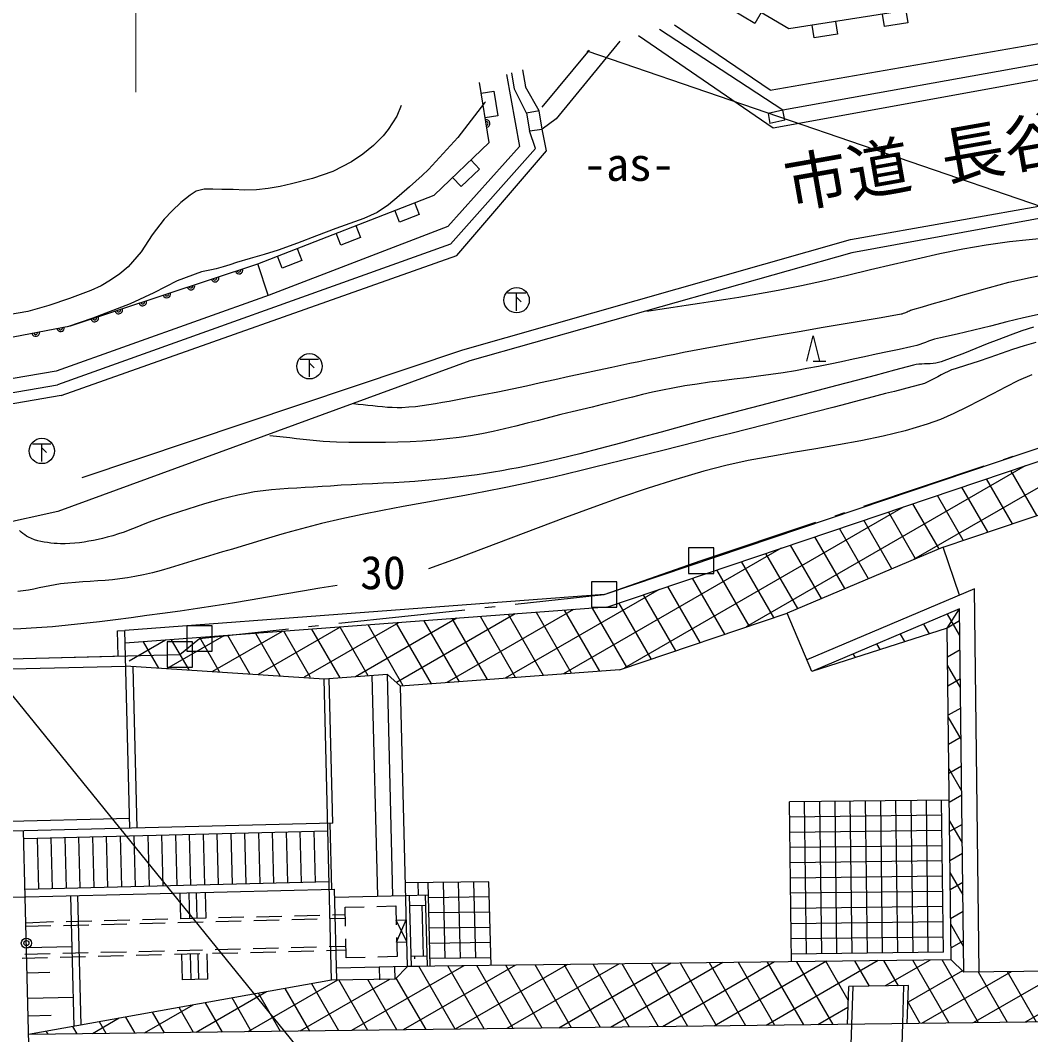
# Model space of a CAD drawing. Units: millimetres, scale not verified. Extents: x 40000 to 680000, y 20000 to 380000.
# Drawn here: x 179391 to 219240, y 308799 to 348800 of the extents above; entities that cross this region are included whole.
import ezdxf
from ezdxf.enums import TextEntityAlignment as Align

# ---------------------------------------------------------------- set-up
doc = ezdxf.new("R2010")
doc.units = ezdxf.units.MM
doc.header["$LTSCALE"] = 1000
for name, color, linetype, lineweight in [('M-BGD', 7, 'Continuous', 25), ('M-BMK-HTXT', 7, 'Continuous', 13), ('M-BMK-ROW', 30, 'Continuous', 25), ('M-STR-HTXT', 7, 'Continuous', 13), ('M-STR-STRC', 7, 'Continuous', 25)]:
    doc.layers.add(name, color=color, linetype=linetype, lineweight=lineweight)
doc.styles.add('ＭＳ ゴシック', font='')
doc.styles.get('ＭＳ ゴシック').set_extended_font_data('MS Gothic')

msp = doc.modelspace()

# ---------------------------------------------------------------- linework, layer by layer
at = {"layer": 'M-BGD'}
for p, q in [((231836, 351955), (209701, 348462)), ((208960, 346041), (231942, 350053)), ((209701, 348462), (208043, 349440)), ((231604, 349246), (209465, 345258)), ((209465, 345258), (204605, 348432)), ((208960, 346041), (205196, 348606)), ((231788, 348664), (209081, 344549)), ((209081, 344549), (203766, 348187)), ((199975, 345379), (201843, 347623)), ((203041, 347974), (200526, 344909)), ((201738, 347593), (312487, 309617)), ((199202, 346850), (199317, 346173)), ((198569, 346664), (199076, 343828)), ((198882, 346090), (198775, 346724)), ((197881, 343987), (197507, 346353)), ((199353, 345144), (198882, 346090)), ((199857, 345234), (199317, 346173)), ((199857, 345234), (199353, 345144)), ((199971, 344501), (199857, 345234)), ((209465, 345258), (208880, 345127)), ((209541, 344856), (209465, 345258)), ((212135, 340159), (241115, 345265)), ((199353, 345144), (199473, 344441)), ((200526, 344909), (199971, 344501)), ((208880, 345127), (208947, 344726)), ((209541, 344856), (208947, 344726)), ((241651, 345059), (212185, 339627)), ((199473, 344441), (199971, 344501)), ((199706, 343747), (199473, 344441)), ((200148, 343649), (199971, 344501)), ((197881, 343987), (195713, 341911)), ((199076, 343828), (196256, 340664)), ((199706, 343747), (196361, 339972)), ((196610, 339521), (200148, 343649)), ((188763, 339196), (195713, 341911)), ((196256, 340664), (189204, 337956)), ((196850, 335801), (212135, 340159)), ((196361, 339972), (180858, 334423)), ((212185, 339627), (197125, 335367)), ((180997, 334002), (196610, 339521)), ((181373, 336748), (188763, 339196)), ((189165, 337960), (188763, 339196)), ((198601, 338047), (199323, 338047)), ((198966, 337350), (198962, 338047)), ((189204, 337956), (180801, 334965)), ((198962, 337881), (199146, 337697)), ((150989, 330969), (181373, 336748)), ((210415, 335356), (210665, 336356)), ((210665, 336356), (210915, 335356)), ((181830, 330767), (196850, 335801)), ((197125, 335367), (180876, 329435)), ((190432, 335440), (191154, 335440)), ((190793, 334743), (190793, 335440)), ((190793, 335274), (190977, 335090)), ((210665, 335356), (211165, 335356)), ((180801, 334965), (150595, 329778)), ((150448, 329237), (180858, 334423)), ((180997, 334002), (150430, 328766)), ((202423, 326157), (223818, 333377)), ((202523, 325663), (223977, 332903)), ((223839, 332857), (214623, 327536)), ((179874, 332101), (180596, 332101)), ((180239, 331404), (180235, 332101)), ((180235, 331935), (180419, 331751)), ((219025, 331232), (208024, 324881)), ((215785, 328028), (224622, 331010)), ((219481, 329275), (218461, 331042)), ((218515, 328949), (217495, 330716)), ((216582, 328297), (215562, 330063)), ((217549, 328623), (216529, 330389)), ((215623, 327959), (214596, 329737)), ((180876, 329435), (178054, 328814)), ((214210, 329607), (203209, 323256)), ((214695, 327566), (213630, 329411)), ((213767, 327173), (212663, 329085)), ((211911, 326388), (210730, 328433)), ((212839, 326781), (211697, 328759)), ((215785, 328028), (209628, 325422)), ((210983, 325995), (209764, 328106)), ((216425, 326133), (215785, 328028)), ((209396, 327982), (200814, 323027)), ((210055, 325603), (208798, 327780)), ((209106, 325246), (207831, 327454)), ((208140, 324920), (206865, 327128)), ((206207, 324267), (204932, 326476)), ((207173, 324594), (205898, 326802)), ((202423, 326157), (183520, 324738)), ((204581, 326357), (198515, 322855)), ((205240, 323941), (203966, 326150)), ((217022, 326379), (210408, 323580)), ((217208, 311268), (217022, 326379)), ((202523, 325663), (183533, 324238)), ((203308, 323289), (201962, 325621)), ((204274, 323615), (202999, 325823)), ((196610, 325219), (192617, 322914)), ((198908, 325391), (194222, 322686)), ((201207, 325564), (196216, 322682)), ((198922, 322885), (197535, 325288)), ((200029, 322968), (198641, 325371)), ((201135, 323052), (199748, 325454)), ((202242, 323135), (200855, 325538)), ((203024, 323193), (209628, 325422)), ((210603, 323120), (209628, 325422)), ((216431, 325587), (210603, 323120)), ((215940, 324836), (216431, 325587)), ((216444, 324536), (215954, 325385)), ((216608, 311260), (216431, 325587)), ((192012, 324874), (188775, 323005)), ((194311, 325047), (190585, 322895)), ((193111, 322951), (192001, 324873)), ((194495, 322553), (193108, 324956)), ((195602, 322636), (194214, 325039)), ((196708, 322719), (195321, 325122)), ((197815, 322802), (196428, 325205)), ((215940, 324836), (210603, 323120)), ((215245, 324612), (215026, 324992)), ((216102, 311754), (215940, 324836)), ((216437, 325119), (215941, 324832)), ((183220, 324731), (183520, 324738)), ((183245, 323731), (183220, 324731)), ((183717, 316940), (183520, 324738)), ((187414, 324529), (185157, 323226)), ((187247, 323107), (186467, 324458)), ((189713, 324702), (186966, 323116)), ((188445, 323031), (187574, 324541)), ((189644, 322956), (188681, 324624)), ((190842, 322881), (189787, 324707)), ((192004, 322868), (190894, 324790)), ((214271, 324299), (214098, 324599)), ((185116, 324357), (183686, 323531)), ((184851, 323257), (184254, 324292)), ((186049, 323182), (185360, 324375)), ((213297, 323986), (213170, 324206)), ((172353, 323456), (183545, 323738)), ((212323, 323673), (212242, 323814)), ((216451, 323973), (215955, 323686)), ((172440, 323058), (183555, 323338)), ((191371, 322820), (183555, 323338)), ((183999, 316947), (183838, 323306)), ((216469, 322492), (215958, 323377)), ((193867, 323008), (191371, 322820)), ((191670, 310953), (191371, 322820)), ((191714, 317142), (191571, 322835)), ((193487, 314261), (193268, 322963)), ((194087, 314276), (193867, 323008)), ((193867, 323008), (194379, 322545)), ((203024, 323193), (194379, 322545)), ((216465, 322826), (215969, 322539)), ((194658, 311490), (194379, 322545)), ((216479, 321679), (215983, 321393)), ((216495, 320448), (215984, 321333)), ((216494, 320533), (215997, 320246)), ((216520, 318405), (216009, 319290)), ((216508, 319386), (216011, 319100)), ((216024, 318054), (209724, 317976)), ((212798, 312013), (212724, 318013)), ((213398, 312021), (213324, 318020)), ((213998, 312028), (213924, 318028)), ((214598, 312036), (214524, 318035)), ((215198, 312043), (215124, 318043)), ((215798, 312050), (215724, 318050)), ((216522, 318240), (216025, 317953)), ((209802, 311677), (209724, 317976)), ((210398, 311984), (210324, 317983)), ((210998, 311991), (210924, 317991)), ((211598, 311999), (211524, 317998)), ((212198, 312006), (212124, 318006)), ((173748, 317089), (183707, 317340)), ((215731, 317450), (209732, 317376)), ((216545, 316361), (216034, 317246)), ((191714, 317142), (173835, 316691)), ((179584, 314235), (179518, 316834)), ((179526, 316534), (191522, 316837)), ((191027, 314824), (190977, 316823)), ((191680, 314540), (191614, 317140)), ((215739, 316850), (209739, 316776)), ((216536, 317093), (216039, 316807)), ((180120, 314549), (180070, 316548)), ((180666, 314563), (180615, 316562)), ((181211, 314576), (181161, 316576)), ((181756, 314590), (181706, 316589)), ((182302, 314604), (182251, 316603)), ((182847, 314618), (182797, 316617)), ((183392, 314631), (183342, 316631)), ((183938, 314645), (183887, 316644)), ((184483, 314659), (184433, 316658)), ((185028, 314673), (184978, 316672)), ((185574, 314686), (185523, 316686)), ((186119, 314700), (186069, 316700)), ((186664, 314714), (186614, 316713)), ((187210, 314728), (187159, 316727)), ((187755, 314741), (187705, 316741)), ((188300, 314755), (188250, 316755)), ((188846, 314769), (188795, 316768)), ((189391, 314783), (189341, 316782)), ((189936, 314796), (189886, 316796)), ((190482, 314810), (190431, 316810)), ((215746, 316250), (209747, 316176)), ((215754, 315650), (209754, 315576)), ((216550, 315947), (216053, 315660)), ((179576, 314535), (191572, 314838)), ((197875, 314830), (194574, 314789)), ((196750, 311816), (196675, 314815)), ((197350, 311823), (197275, 314822)), ((197958, 311531), (197875, 314830)), ((215761, 315050), (209761, 314976)), ((216570, 314317), (216059, 315202)), ((179084, 314222), (191780, 314543)), ((191870, 310958), (191780, 314543)), ((195074, 314802), (195087, 314302)), ((195557, 311513), (195474, 314800)), ((196150, 311808), (196075, 314808)), ((215768, 314450), (209769, 314376)), ((216564, 314800), (216068, 314514)), ((179776, 306622), (179584, 314235)), ((181513, 309128), (181383, 314281)), ((181794, 309178), (181665, 314288)), ((185684, 314364), (185709, 313365)), ((186033, 314373), (186059, 313374)), ((186333, 314381), (186359, 313381)), ((186683, 314390), (186708, 313390)), ((191788, 314218), (194587, 314289)), ((194587, 314289), (195487, 314312)), ((194733, 314293), (194804, 311494)), ((195363, 314309), (195434, 311510)), ((197890, 314230), (195490, 314200)), ((192198, 313829), (192948, 313848)), ((192217, 313079), (192198, 313829)), ((193448, 313860), (194197, 313879)), ((194197, 313879), (194216, 313129)), ((194744, 313893), (195373, 313909)), ((195233, 313905), (195284, 311906)), ((197905, 313630), (195505, 313601)), ((215776, 313850), (209776, 313776)), ((216578, 313654), (216082, 313367)), ((179609, 313213), (180706, 313258)), ((182206, 313276), (181206, 313251)), ((183705, 313314), (182705, 313289)), ((185205, 313352), (184205, 313327)), ((186598, 313237), (185599, 313212)), ((186704, 313390), (185705, 313365)), ((188098, 313275), (187098, 313250)), ((188204, 313428), (187204, 313403)), ((189597, 313313), (188598, 313288)), ((189703, 313466), (188704, 313440)), ((191097, 313351), (190097, 313326)), ((191203, 313503), (190203, 313478)), ((192209, 313379), (191597, 313363)), ((192206, 313529), (191703, 313516)), ((194212, 313314), (194611, 313324)), ((194633, 312455), (194212, 313314)), ((194234, 312445), (194611, 313324)), ((215783, 313250), (209784, 313176)), ((180600, 313086), (179601, 313061)), ((182100, 313124), (181100, 313098)), ((183599, 313162), (182600, 313136)), ((185099, 313199), (184099, 313174)), ((197920, 313030), (195520, 313001)), ((216595, 312274), (216084, 313159)), ((192248, 311829), (192230, 312579)), ((194229, 312630), (194248, 311880)), ((194234, 312445), (194633, 312455)), ((197935, 312430), (195535, 312401)), ((215791, 312650), (209791, 312576)), ((216592, 312507), (216096, 312221)), ((179634, 312236), (181434, 312281)), ((182073, 312023), (181073, 311997)), ((183573, 312060), (182573, 312035)), ((185072, 312098), (184072, 312073)), ((186572, 312136), (185572, 312111)), ((187965, 312021), (186966, 311996)), ((188071, 312174), (187072, 312149)), ((189465, 312059), (188465, 312034)), ((189571, 312212), (188571, 312187)), ((190964, 312097), (189965, 312072)), ((191070, 312250), (190071, 312224)), ((192241, 312129), (191464, 312110)), ((192237, 312279), (191570, 312262)), ((215798, 312050), (209798, 311976)), ((180468, 311832), (179468, 311807)), ((180574, 311985), (179574, 311960)), ((181967, 311870), (180968, 311845)), ((183467, 311908), (182467, 311883)), ((184966, 311946), (183967, 311920)), ((186466, 311983), (185466, 311958)), ((185744, 311965), (185769, 310966)), ((186094, 311974), (186119, 310974)), ((186394, 311982), (186419, 310982)), ((186744, 311990), (186769, 310991)), ((192998, 311848), (192248, 311829)), ((194248, 311880), (193498, 311861)), ((216102, 311754), (194658, 311490)), ((194794, 311894), (195424, 311909)), ((194950, 311794), (194948, 311897)), ((197950, 311831), (195550, 311801)), ((205054, 311619), (200627, 309063)), ((207097, 311644), (202671, 309088)), ((209140, 311669), (204714, 309114)), ((206858, 309140), (205424, 311623)), ((208004, 309154), (206571, 311637)), ((211184, 311694), (206758, 309139)), ((209151, 309168), (207717, 311651)), ((213227, 311719), (208802, 309164)), ((210297, 309182), (208864, 311665)), ((211444, 309197), (210010, 311679)), ((212042, 310161), (211157, 311693)), ((212877, 310714), (212304, 311707)), ((214023, 310728), (213450, 311721)), ((215270, 311744), (213500, 310722)), ((216030, 309253), (214597, 311736)), ((217176, 309267), (215743, 311750)), ((216608, 311260), (216102, 311754)), ((179659, 311236), (180559, 311259)), ((194658, 311490), (191859, 311419)), ((196880, 311519), (192452, 308963)), ((193571, 310969), (193558, 311462)), ((194170, 310984), (194158, 311477)), ((194658, 311490), (194170, 310984)), ((198924, 311544), (194496, 308988)), ((194658, 311490), (195557, 311513)), ((196539, 309013), (195105, 311496)), ((197685, 309027), (196252, 311510)), ((200967, 311569), (196540, 309013)), ((198832, 309041), (197399, 311524)), ((199978, 309055), (198545, 311538)), ((203010, 311594), (198583, 309038)), ((201125, 309069), (199692, 311552)), ((202271, 309084), (200838, 311566)), ((203418, 309098), (201985, 311580)), ((204564, 309112), (203131, 311594)), ((205711, 309126), (204278, 311608)), ((216543, 311324), (214401, 310087)), ((218472, 311283), (214932, 309240)), ((235481, 311493), (216608, 311260)), ((220516, 311308), (216976, 309265)), ((218323, 309281), (217176, 311267)), ((219469, 309295), (218323, 311281)), ((222560, 311334), (219020, 309290)), ((191670, 310953), (179721, 308806)), ((186769, 310991), (185769, 310966)), ((191905, 310956), (188365, 308912)), ((193949, 310981), (190409, 308937)), ((194170, 310984), (191670, 310953)), ((193099, 308971), (191952, 310957)), ((194246, 308985), (193099, 310971)), ((195392, 308999), (194218, 311033)), ((189100, 310491), (186321, 308887)), ((189659, 308928), (188789, 310435)), ((190806, 308942), (189835, 310623)), ((191953, 308956), (190882, 310811)), ((212010, 309204), (212060, 310704)), ((214422, 310733), (212060, 310704)), ((212190, 309206), (212240, 310706)), ((214192, 309230), (214242, 310731)), ((214373, 309233), (214422, 310733)), ((179685, 310236), (181484, 310282)), ((187366, 308900), (186697, 310059)), ((188513, 308914), (187743, 310247)), ((214883, 309239), (214400, 310076)), ((186196, 309969), (184278, 308862)), ((185073, 308872), (184605, 309683)), ((186220, 308886), (185651, 309871)), ((212032, 309875), (210845, 309189)), ((179702, 309543), (180602, 309566)), ((240760, 309558), (179721, 308806)), ((183292, 309448), (182234, 308837)), ((182780, 308844), (182512, 309307)), ((183927, 308858), (183559, 309495)), ((214151, 307985), (214192, 309230)), ((180487, 308815), (180420, 308931)), ((181634, 308829), (181466, 309119)), ((212151, 308006), (212190, 309206))]:
    msp.add_line(p, q, dxfattribs=at)
for points in [[(208608, 349107), (208354, 348676), (207386, 349247)], [(214312, 349190), (214390, 348696), (213468, 348551), (213390, 349044)], [(211545, 348753), (211623, 348259), (210701, 348114), (210623, 348608)], [(197573, 345933), (198067, 346011), (198221, 345038), (197727, 344960)], [(194411, 345446), (194411, 345446), (194235, 345024), (194076, 344753), (193894, 344494), (193697, 344249), (193322, 343866), (192902, 343525), (192459, 343223), (191715, 342844), (190912, 342564), (190092, 342349), (189634, 342248), (189169, 342168), (188702, 342115), (188247, 342105), (187790, 342122), (187334, 342126), (186989, 342139), (186645, 342146), (186331, 342066), (186247, 342016), (186165, 341958), (186085, 341899), (185724, 341609), (185386, 341291), (185064, 340959), (184588, 340334), (184156, 339669), (183651, 339081), (183312, 338806), (182951, 338554), (182574, 338332), (182172, 338143), (181752, 337983), (181329, 337835), (180516, 337556), (179687, 337319), (178847, 337174)], [(197733, 345591), (197695, 345542), (196647, 344176), (195491, 342912), (195246, 342684), (194996, 342460), (194743, 342239), (194331, 341878), (193910, 341528), (193462, 341223), (192938, 340979), (192383, 340786), (191829, 340595), (191075, 340301), (190321, 340009), (189559, 339739), (189013, 339571), (188462, 339413), (187913, 339249), (187650, 339161), (187387, 339073), (187122, 338995), (186930, 338954), (186736, 338917), (186543, 338876), (185581, 338527), (184657, 338059), (183723, 337615), (182256, 337052), (181251, 336711)], [(197158, 343295), (197504, 342934), (196781, 342242), (196435, 342603)], [(194940, 341610), (195122, 341144), (194350, 340842), (194168, 341308)], [(192624, 340704), (192806, 340239), (192034, 339937), (191852, 340403)], [(219957, 340228), (219181, 340149), (218407, 340060), (217484, 339931), (216567, 339772), (215653, 339588), (214743, 339387), (213834, 339173), (212926, 338954), (212018, 338735), (211109, 338523), (210198, 338323), (209283, 338142), (208766, 338049), (208249, 337960), (207731, 337875), (207212, 337792), (206694, 337712), (206174, 337632), (205655, 337554), (205136, 337474), (204617, 337394), (204099, 337313)], [(190307, 339799), (190489, 339333), (189717, 339032), (189535, 339497)], [(192528, 333683), (192720, 333666), (192911, 333647), (193102, 333626), (193293, 333604), (193484, 333584), (193675, 333565), (193867, 333550), (194058, 333540), (194249, 333535), (194441, 333538), (194709, 333553), (194976, 333577), (195242, 333608), (195507, 333646), (195772, 333689), (196037, 333736), (196302, 333786), (196566, 333836), (196830, 333886), (197094, 333935), (197659, 334041), (198224, 334152), (198787, 334269), (199350, 334389), (199912, 334512), (200474, 334636), (201036, 334761), (201598, 334885), (202160, 335007), (202724, 335126), (203077, 335200), (203430, 335274), (203784, 335348), (204137, 335422), (204490, 335495), (204844, 335568), (205198, 335640), (205552, 335710), (205906, 335780), (206260, 335848), (207045, 335994), (207831, 336137), (208617, 336276), (209404, 336413), (210191, 336548), (210979, 336682), (211766, 336815), (212554, 336949), (213341, 337083), (214128, 337219), (214176, 337230), (214224, 337245), (214270, 337263), (214316, 337284), (214362, 337305), (214407, 337327), (214453, 337349), (214499, 337369), (214546, 337388), (214594, 337402), (214972, 337507), (215350, 337615), (215728, 337724), (216105, 337835), (216482, 337946), (216859, 338056), (217237, 338165), (217615, 338270), (217995, 338373), (218375, 338471), (219216, 338664), (220067, 338827)], [(219613, 337217), (218957, 337065), (218302, 336906), (217647, 336744), (216992, 336583), (216337, 336428), (215679, 336283), (215560, 336254), (215442, 336221), (215325, 336183), (215209, 336142), (215093, 336101), (214977, 336059), (214861, 336019), (214744, 335981), (214626, 335948), (214507, 335920), (214052, 335825), (213598, 335728), (213144, 335630), (212690, 335531), (212236, 335433), (211782, 335337), (211328, 335242), (210872, 335151), (210416, 335064), (209959, 334982), (209477, 334903), (208994, 334832), (208510, 334768), (208025, 334707), (207540, 334648), (207055, 334588), (206570, 334525), (206087, 334457), (205604, 334381), (205123, 334296), (204723, 334217), (204325, 334131), (203927, 334040), (203530, 333945), (203134, 333847), (202738, 333748), (202343, 333648), (201947, 333549), (201551, 333452), (201154, 333358), (200709, 333251), (200265, 333140), (199822, 333025), (199379, 332911), (198935, 332798), (198491, 332689), (198045, 332588), (197598, 332495), (197148, 332414), (196697, 332347), (196216, 332290), (195734, 332244), (195251, 332207), (194768, 332180), (194284, 332161), (193799, 332150), (193314, 332146), (192829, 332147), (192345, 332155), (191861, 332167), (191596, 332178), (191332, 332195), (191069, 332217), (190805, 332243), (190542, 332271), (190279, 332302), (190016, 332333), (189753, 332363), (189490, 332393), (189226, 332419)], [(219354, 336697), (218893, 336550), (218435, 336389), (217980, 336216), (217528, 336037), (217076, 335855), (216623, 335674), (216170, 335498), (215713, 335333), (215607, 335302), (215499, 335281), (215390, 335268), (215279, 335260), (215167, 335255), (215055, 335251), (214944, 335246), (214833, 335237), (214723, 335222), (214615, 335198), (213861, 335000), (213107, 334800), (212353, 334601), (211598, 334402), (210844, 334203), (210090, 334004), (209336, 333805), (208582, 333607), (207827, 333410), (207072, 333213), (206269, 333002), (205467, 332785), (204665, 332565), (203864, 332345), (203062, 332127), (202258, 331914), (201454, 331708), (200647, 331511), (199837, 331327), (199024, 331156), (198702, 331094), (198379, 331036), (198055, 330982), (197731, 330931), (197406, 330883), (197081, 330839), (196755, 330797), (196429, 330758), (196103, 330722), (195776, 330687), (195362, 330649), (194948, 330616), (194533, 330590), (194118, 330567), (193703, 330546), (193287, 330527), (192872, 330507), (192456, 330486), (192041, 330463), (191626, 330435), (191293, 330412), (190960, 330392), (190627, 330374), (190293, 330356), (189960, 330335), (189628, 330311), (189295, 330282), (188964, 330245), (188634, 330201), (188306, 330146), (187971, 330079), (187638, 330002), (187308, 329918), (186978, 329827), (186650, 329730), (186323, 329629), (185997, 329525), (185672, 329420), (185347, 329313), (185022, 329208), (184800, 329132), (184581, 329051), (184362, 328966), (184144, 328878), (183927, 328791), (183709, 328705), (183490, 328622), (183269, 328545), (183046, 328475), (182820, 328414), (182639, 328370), (182458, 328329), (182275, 328290), (182091, 328255), (181907, 328225), (181722, 328199), (181537, 328179), (181351, 328166), (181166, 328159), (180980, 328161), (180851, 328166), (180721, 328174), (180591, 328186), (180461, 328202), (180332, 328222), (180205, 328248), (180079, 328279), (179955, 328317), (179835, 328362), (179717, 328414), (179638, 328456), (179564, 328505), (179493, 328559), (179425, 328617), (179359, 328679)], [(219440, 336096), (218983, 335962), (218527, 335815), (218074, 335661), (217621, 335505), (217167, 335350), (216713, 335200), (216256, 335061), (216115, 335014), (215979, 334956), (215845, 334890), (215712, 334819), (215581, 334746), (215450, 334673), (215317, 334604), (215183, 334540), (215045, 334484), (214904, 334440), (214557, 334350), (214211, 334260), (213864, 334169), (213518, 334078), (213172, 333988), (212825, 333897), (212479, 333807), (212132, 333717), (211786, 333627), (211439, 333538), (210768, 333366), (210098, 333195), (209427, 333024), (208756, 332853), (208085, 332683), (207413, 332513), (206742, 332344), (206070, 332176), (205398, 332009), (204726, 331842), (204190, 331709), (203653, 331575), (203116, 331441), (202579, 331307), (202042, 331174), (201505, 331043), (200967, 330914), (200428, 330787), (199889, 330663), (199349, 330543), (198543, 330373), (197735, 330214), (196925, 330063), (196114, 329916), (195302, 329770), (194491, 329623), (193682, 329471), (192874, 329311), (192068, 329140), (191265, 328955), (190872, 328857), (190480, 328752), (190090, 328643), (189700, 328531), (189311, 328415), (188923, 328298), (188535, 328181), (188146, 328064), (187757, 327949), (187368, 327836), (187022, 327735), (186677, 327630), (186333, 327523), (185989, 327416), (185645, 327309), (185300, 327206), (184953, 327108), (184605, 327017), (184255, 326934), (183903, 326862), (183614, 326813), (183323, 326773), (183031, 326741), (182738, 326715), (182445, 326692), (182152, 326672), (181858, 326652), (181565, 326630), (181272, 326604), (180980, 326573), (180768, 326543), (180557, 326505), (180346, 326461), (180136, 326416), (179925, 326372), (179714, 326333), (179503, 326301), (179292, 326280)], [(219284, 334823), (218764, 334591), (218251, 334338), (217743, 334073), (217236, 333804), (216726, 333540), (216211, 333291), (215688, 333065), (215153, 332871), (214291, 332617), (213419, 332402), (212539, 332218), (211654, 332055), (210765, 331905), (209875, 331758), (208986, 331606), (208101, 331439), (207222, 331248), (206352, 331024), (205247, 330698), (204150, 330348), (203060, 329977), (201974, 329590), (200893, 329191), (199814, 328785), (198735, 328375), (197657, 327967), (196577, 327564), (195493, 327171)], [(191893, 326517), (191205, 326401), (190516, 326283), (189828, 326165), (189139, 326047), (188450, 325931), (187761, 325817), (187071, 325707), (186381, 325601), (185690, 325500), (184998, 325405), (184379, 325324), (183760, 325241), (183141, 325161), (182521, 325083), (181900, 325010), (181280, 324944), (180658, 324886), (180036, 324838), (179414, 324801), (178790, 324777)]]:
    msp.add_lwpolyline(points, dxfattribs=at)
for centre, radius in [((198966, 337763), 500), ((190797, 335156), 500), ((180239, 331817), 500), ((179630, 312411), 200), ((179630, 312411), 100)]:
    msp.add_circle(centre, radius, dxfattribs=at)
for centre, radius, start, end in [((197763, 344730), 150, 278.9797, 98.9775), ((197763, 344730), 75, 278.9788, 98.9788), ((188018, 338949), 150, 198.3259, 18.3235), ((188018, 338949), 75, 198.3268, 18.322), ((187068, 338634), 150, 198.3235, 18.3259), ((187068, 338634), 75, 198.3268, 18.322), ((185170, 338006), 150, 198.3259, 18.3235), ((185170, 338006), 75, 198.3268, 18.322), ((186119, 338320), 150, 198.3235, 18.3259), ((186119, 338320), 75, 198.322, 18.3268), ((184220, 337691), 150, 198.3235, 18.3259), ((184220, 337691), 75, 198.3268, 18.322), ((183271, 337377), 150, 198.3235, 18.3259), ((183271, 337377), 75, 198.3268, 18.322), ((182322, 337062), 150, 198.3235, 18.3259), ((182322, 337062), 75, 198.322, 18.3268), ((179996, 336486), 150, 190.7698, 10.7698), ((179996, 336486), 75, 190.7698, 10.7698), ((180979, 336673), 150, 190.7711, 10.7689), ((180979, 336673), 75, 190.7698, 10.7698)]:
    msp.add_arc(centre, radius, start, end, dxfattribs=at)
at = {"layer": 'M-BMK-ROW'}
for p, q in [((212662, 329640), (217403, 331228)), ((218161, 331483), (218541, 331610)), ((211524, 329259), (211903, 329386)), ((206247, 327492), (210765, 329005)), ((206747, 327992), (205747, 327992)), ((205747, 327992), (205747, 326992)), ((206747, 326992), (206747, 327992)), ((202414, 326154), (206247, 327492)), ((205747, 326992), (206747, 326992)), ((202914, 326654), (201914, 326654)), ((201914, 326654), (201914, 325654)), ((202914, 325654), (202914, 326654)), ((198910, 325775), (202414, 326154)), ((197717, 325646), (198115, 325689)), ((201914, 325654), (202914, 325654)), ((191951, 325021), (196922, 325559)), ((186958, 324927), (185958, 324927)), ((185958, 324927), (185958, 323927)), ((186958, 323927), (186958, 324927)), ((190758, 324892), (191155, 324935)), ((185683, 323792), (186458, 324427)), ((186458, 324427), (189962, 324806)), ((186183, 324292), (185183, 324292)), ((185183, 324292), (185183, 323292)), ((186183, 323292), (186183, 324292)), ((180017, 323649), (185683, 323792)), ((185958, 323927), (186958, 323927)), ((185183, 323292), (186183, 323292))]:
    msp.add_line(p, q, dxfattribs=at)
at = {"layer": 'M-STR-HTXT'}
msp.add_line((183942, 345972), (183942, 362879), dxfattribs=at)
at = {"layer": 'M-STR-STRC'}
msp.add_line((205105, 290109), (163568, 341283), dxfattribs=at)

# ---------------------------------------------------------------- texts
at = {"layer": 'M-BGD', "style": 'ＭＳ ゴシック'}
for s, p in [('-as-', (203394, 343129)), ('30', (193693, 327024))]:
    msp.add_text(s, height=1320, dxfattribs=at).set_placement(p, align=Align.MIDDLE_CENTER)
at = {"layer": 'M-BMK-HTXT', "style": 'ＭＳ ゴシック'}
msp.add_text('市道 長谷西1号線', height=1833, rotation=9.991, dxfattribs=at).set_placement((219403, 344026), align=Align.MIDDLE_CENTER)

doc.saveas('drawing.dxf')
